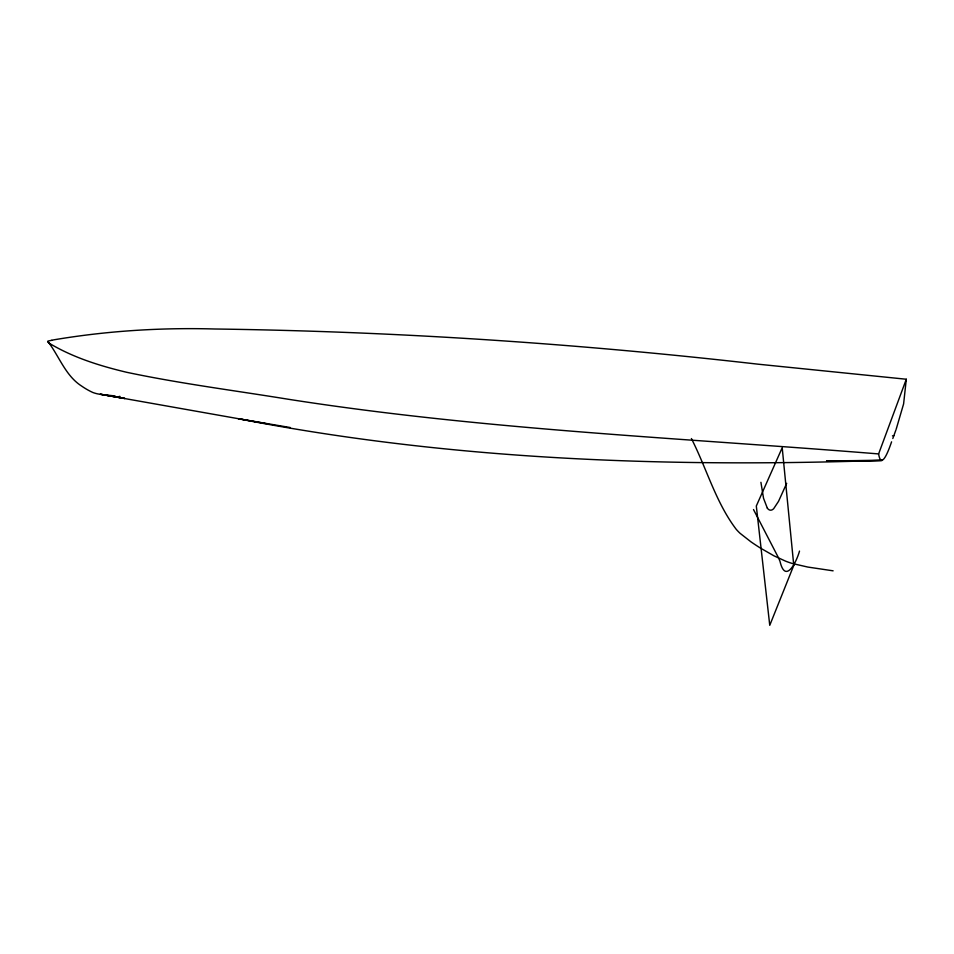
<?xml version="1.0" encoding="UTF-8"?>
<svg xmlns="http://www.w3.org/2000/svg" width="954" height="954" viewBox="0 0 954 954"><rect width="100%" height="100%" fill="white"/><g stroke="black" fill="none" stroke-linecap="round" stroke-linejoin="round"><path stroke-width="1.43" d="M51.802 340.244L52.422 340.125A80.935 37.218 -21.2 0 1 54.521 339.719C107.444 330.835 161.226 327.484 214.853 328.999C396.399 331.432 577.695 343.583 758.084 364.189L906.3 379.239L903.605 403.9L896.211 429.121M895.866 430.099L892.813 438.506M891.585 441.833C890.046 446.138 881.544 471.98 878.61 453.925L906.3 379.239M799.512 551.078C796.316 562.514 785.345 584.194 780.014 561.369A205.957 53.555 -81.4 0 0 778.226 557.291L753.505 509.543M786.692 483.332L778.524 501.351L773.682 508.685A40.116 10.446 -83.9 0 1 771.381 510.092L771.023 510.151A43.991 11.46 -83.9 0 1 767.29 508.088M892.467 435.823L893.826 435.739M881.508 460.532L826.558 460.901L882.319 460.365C666.941 467.722 450.264 460.055 238.273 418.711L290.266 427.535M119.214 396.375L120.085 396.459M115.088 395.958L100.659 394.407M878.61 453.925C681.454 437.91 483.332 429.837 287.667 399.154C233.921 390.424 179.817 383.532 126.524 372.251C100.098 365.942 73.649 357.714 50.157 343.798A75.581 33.414 -19.3 0 1 49.191 343.118L48.928 342.915M833.116 570.826L807.788 567.058L792.428 563.528A65.349 46.329 20.9 0 1 785.547 561.131L773.98 555.836L760.636 548.192A189.154 140.429 18 0 1 750.87 541.765L740.149 533.369A50.8 36.073 22 0 1 736.273 529.387C715.727 502.353 706.675 468.509 691.411 438.554M107.122 395.469L124.938 398.474L100.253 394.217L265.689 423.54M767.302 508.077L763.546 498.322L760.91 482.307M47.772 341.353C59.041 355.89 65.349 375.614 81.472 385.965A51.003 30.933 44.4 0 0 92.753 392.452A32.985 19.855 44.1 0 0 100.623 394.336M48.153 341.115A14.835 6.618 -20.6 0 1 51.766 340.328M49.048 342.856A14.656 6.499 -20.3 0 1 47.617 341.604M793.776 565.388L769.759 625.323L756.307 506.025L782.208 447.736L793.776 565.388"/></g></svg>
